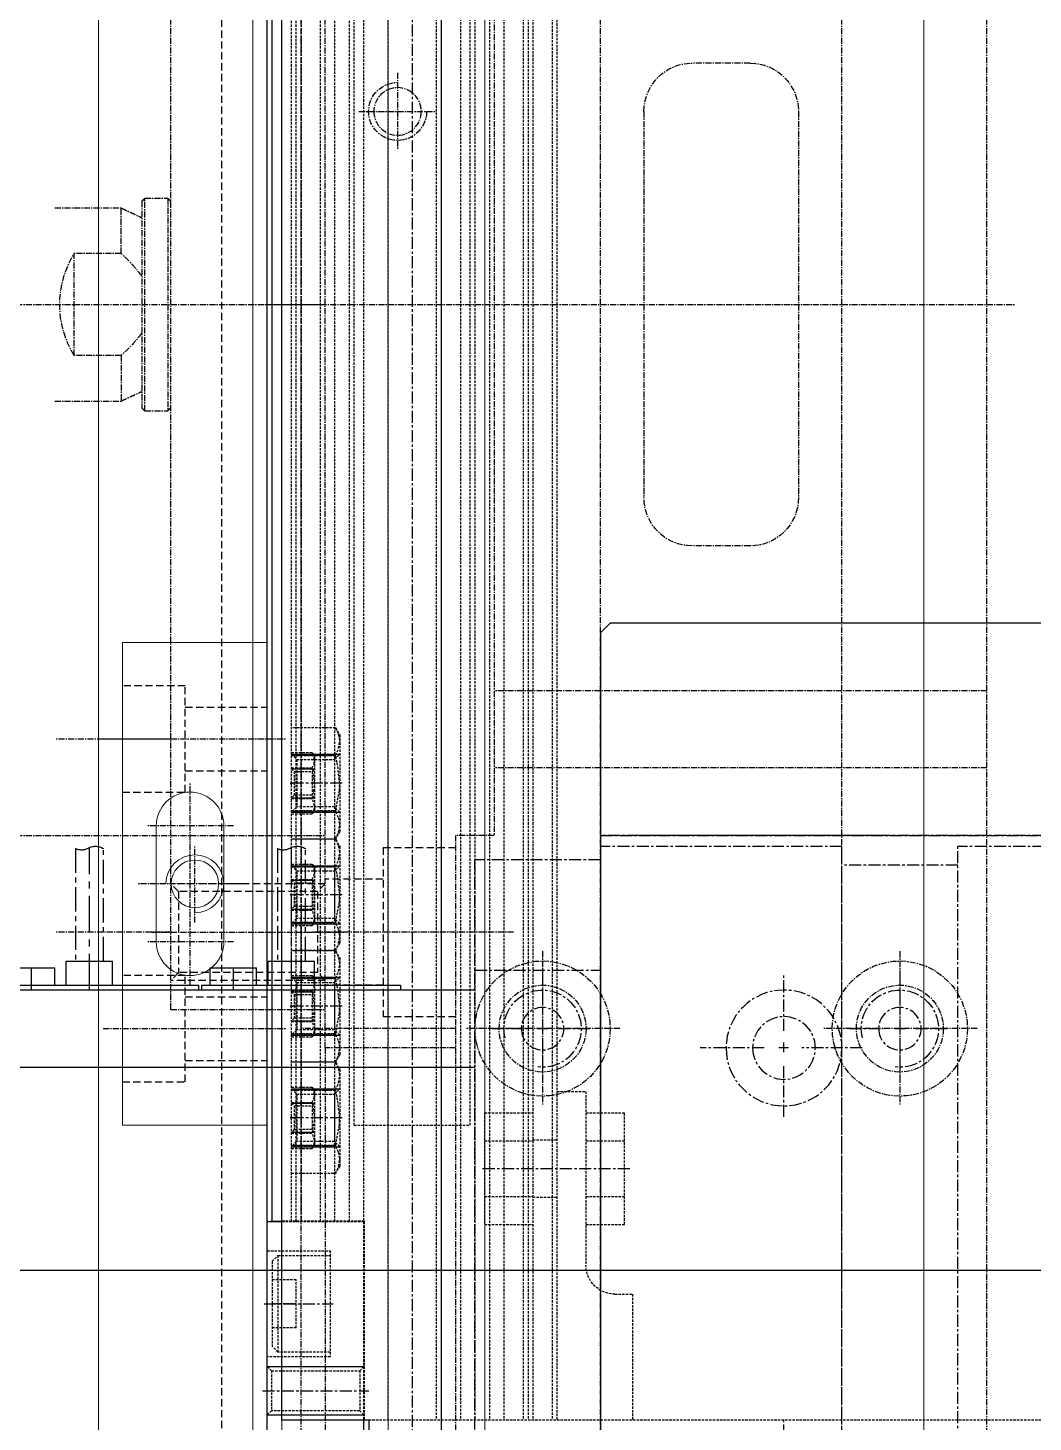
# Model space of a CAD drawing. Header units: millimetres. Extents: x -32759 to 129432, y 390 to 54305.
# Drawn here: x 20793.7 to 20897.8, y 25861.2 to 26005.6 of the extents above; entities that cross this region are included whole.
import ezdxf

# ---------------------------------------------------------------- set-up
doc = ezdxf.new("R2010")
doc.units = ezdxf.units.MM
for name, pattern in [('CENTER', [2, 1.25, -0.25, 0.25, -0.25]), ('CNS_SOLID', [0]), ('HIDDEN', [0.375, 0.25, -0.125])]:
    doc.linetypes.add(name, pattern=pattern)
for name, color, linetype in [('7', 31, 'Continuous'), ('CENTER', 1, 'CENTER'), ('CL', 1, 'CENTER'), ('CONTINUOUS', 7, 'Continuous'), ('HIDDEN', 2, 'HIDDEN'), ('HL', 2, 'HIDDEN')]:
    doc.layers.add(name, color=color, linetype=linetype)
for name, color, linetype, lineweight in [('_BODY', 7, 'Continuous', 13), ('AM_4', 3, 'Continuous', 25), ('ConnectionPoints', 7, 'Continuous', 50), ('thread', 3, 'Continuous', 25), ('vis', 7, 'CNS_SOLID', 30)]:
    doc.layers.add(name, color=color, linetype=linetype, lineweight=lineweight)
doc.styles.add('ROAMNS', font='romans.shx', dxfattribs={"width": 0.8, "bigfont": 'whgtxt.shx'})
doc.dimstyles.new('20 작은 한덕_도면칫수', dxfattribs={"dimscale": 20, "dimtxt": 3.3, "dimasz": 3.5, "dimexe": 0.65, "dimexo": 1.25, "dimgap": 1, "dimtad": 1, "dimdec": 0, "dimdsep": 46, "dimtxsty": 'ROAMNS', "dimcen": 0, "dimclrd": 7, "dimclre": 7, "dimclrt": 2, "dimadec": 0, "dimazin": 2, "dimtp": 0.1, "dimtm": 0.1, "dimtfac": 0.71, "dimtdec": 0, "dimtmove": 0, "dimatfit": 3, "dimfxl": 1, "dimlwd": -1, "dimlwe": -1, "dimarcsym": 1})

# ---------------------------------------------------------------- blocks, each defined once
blk = doc.blocks.new('*D1345')
at = {"color": 7, "linetype": 'ByBlock', "transparency": 16777216}
for p, q in [((97320.9, 13113.96), (97320.9, 13254.97)), ((98295.9, 13113.96), (98295.9, 13254.97)), ((97390.9, 13241.97), (98225.9, 13241.97))]:
    blk.add_line(p, q, dxfattribs=at)
at = {"color": 7, "transparency": 16777216}
for points in [[(97390.9, 13230.3), (97390.9, 13253.64), (97320.9, 13241.97)], [(98225.9, 13230.3), (98225.9, 13253.64), (98295.9, 13241.97)]]:
    blk.add_solid(points, dxfattribs=at)
at = {"layer": 'Defpoints', "color": 0, "transparency": 16777216}
for p in [(98295.9, 13241.97), (97320.9, 13088.96), (98295.9, 13088.96)]:
    blk.add_point(p, dxfattribs=at)
at = {"color": 2, "transparency": 16777216, "insert": (97917.84, 13188.97), "char_height": 66, "attachment_point": 5, "rotation": 180, "style": 'ROAMNS'}
blk.add_mtext('975', dxfattribs=at)
blk = doc.blocks.new('567W')
at = {"ltscale": 0.5}
blk.add_line((198484.89, 18128.05), (197944.89, 18128.05), dxfattribs=at)
at = {"layer": 'HL', "ltscale": 3}
blk.add_line((197944.89, 18124.85), (198484.89, 18124.85), dxfattribs=at)
blk = doc.blocks.new('574534')
blk.add_blockref('567W', (-3576.07, 1601.41))
blk = doc.blocks.new('67etet')
at = {"layer": 'CL', "ltscale": 0.5}
blk.add_line((232049.94, 52073.88), (232029.94, 52073.88), dxfattribs=at)
at = {"layer": 'HL', "ltscale": 3}
for p, q in [((232031.94, 52078.88), (232032.75, 52078.07)), ((232031.94, 52078.88), (232047.94, 52078.88)), ((232032.75, 52078.07), (232032.75, 52069.69)), ((232032.75, 52078.07), (232047.13, 52078.07)), ((232047.13, 52078.07), (232047.94, 52078.88)), ((232047.13, 52078.07), (232047.13, 52069.69)), ((232031.94, 52068.88), (232032.75, 52069.69)), ((232032.75, 52069.69), (232047.13, 52069.69)), ((232047.13, 52069.69), (232047.94, 52068.88)), ((232031.94, 52068.88), (232047.94, 52068.88))]:
    blk.add_line(p, q, dxfattribs=at)
blk = doc.blocks.new('y85eteyey')
at = {"layer": 'CL', "ltscale": 0.5}
blk.add_line((231492.89, 52062.71), (231475.89, 52062.71), dxfattribs=at)
at = {"layer": 'HL', "ltscale": 3}
for p, q in [((231477.89, 52065.71), (231478.43, 52065.17)), ((231477.89, 52065.71), (231490.89, 52065.71)), ((231478.43, 52065.17), (231478.43, 52060.25)), ((231478.43, 52065.17), (231490.35, 52065.17)), ((231490.35, 52065.17), (231490.89, 52065.71)), ((231490.35, 52065.17), (231490.35, 52060.25)), ((231477.89, 52059.71), (231478.43, 52060.25)), ((231477.89, 52059.71), (231490.89, 52059.71)), ((231478.43, 52060.25), (231490.35, 52060.25)), ((231490.35, 52060.25), (231490.89, 52059.71))]:
    blk.add_line(p, q, dxfattribs=at)
blk = doc.blocks.new('67865646et')
for p, q in [((235239.72, 50941.34), (235239.72, 50999.34)), ((235329.72, 50941.34), (235329.72, 50999.34)), ((235239.72, 50997.34), (235217.72, 50997.34)), ((235239.72, 50997.34), (235239.72, 50941.34)), ((235329.72, 50997.34), (235329.72, 50941.34)), ((235329.72, 50997.34), (235351.72, 50997.34)), ((235242.22, 50928.34), (235242.22, 50941.34)), ((235327.22, 50941.34), (235327.22, 50928.34)), ((235242.22, 50928.34), (235327.22, 50928.34))]:
    blk.add_line(p, q)
at = {"color": 3}
for p, q in [((235240.85, 50999.34), (235240.85, 50978.34)), ((235328.6, 50999.34), (235328.6, 50978.34)), ((235240.85, 50978.34), (235328.6, 50978.34)), ((235242.77, 50978.34), (235242.77, 50966.34)), ((235326.67, 50978.34), (235326.67, 50966.34)), ((235240.85, 50966.34), (235240.85, 50941.34)), ((235240.85, 50966.34), (235328.6, 50966.34)), ((235328.6, 50966.34), (235328.6, 50941.34)), ((235253.65, 50928.34), (235253.65, 50941.34)), ((235315.79, 50928.34), (235315.79, 50941.34))]:
    blk.add_line(p, q, dxfattribs=at)
at = {"color": 1}
for p, q in [((235259.72, 50978.01), (235259.72, 50973.75)), ((235309.72, 50973.95), (235309.72, 50977.33)), ((235254.46, 50972.34), (235258.04, 50972.34)), ((235259.2, 50972.34), (235260.26, 50972.34)), ((235259.72, 50972.88), (235259.72, 50971.82)), ((235261.33, 50972.34), (235264.72, 50972.34)), ((235308.33, 50972.34), (235304.27, 50972.34)), ((235310.27, 50972.34), (235309.2, 50972.34)), ((235309.72, 50971.82), (235309.72, 50972.88)), ((235315.39, 50972.34), (235311.14, 50972.34)), ((235259.72, 50970.95), (235259.72, 50966.89)), ((235309.72, 50967.08), (235309.72, 50970.66)), ((235261.72, 50968.43), (235261.72, 50962.18)), ((235307.72, 50968.43), (235307.72, 50962.18)), ((235254.59, 50960.34), (235259.85, 50960.34)), ((235261.3, 50960.34), (235262.3, 50960.34)), ((235261.72, 50960.82), (235261.72, 50959.82)), ((235263.48, 50960.34), (235269.46, 50960.34)), ((235300.59, 50960.34), (235305.85, 50960.34)), ((235307.3, 50960.34), (235308.3, 50960.34)), ((235307.72, 50960.82), (235307.72, 50959.82)), ((235309.48, 50960.34), (235315.46, 50960.34)), ((235261.72, 50958.28), (235261.72, 50951.67)), ((235307.72, 50958.28), (235307.72, 50951.67)), ((235259.72, 50941.01), (235259.72, 50936.75)), ((235309.72, 50936.95), (235309.72, 50940.33)), ((235259.72, 50935.88), (235259.72, 50934.82)), ((235309.72, 50934.82), (235309.72, 50935.88)), ((235254.46, 50935.34), (235258.04, 50935.34)), ((235259.2, 50935.34), (235260.26, 50935.34)), ((235261.33, 50935.34), (235264.72, 50935.34)), ((235308.33, 50935.34), (235304.27, 50935.34)), ((235310.27, 50935.34), (235309.2, 50935.34)), ((235315.39, 50935.34), (235311.14, 50935.34)), ((235259.72, 50933.95), (235259.72, 50929.89)), ((235309.72, 50930.08), (235309.72, 50933.66))]:
    blk.add_line(p, q, dxfattribs=at)
at = {"color": 4, "linetype": 'Continuous'}
for p, q in [((235314.22, 50920.63), (235313.72, 50920.63)), ((235314.22, 50900.03), (235314.22, 50920.63)), ((235314.22, 50911.73), (235316.72, 50911.73)), ((235316.72, 50906.93), (235316.72, 50911.73)), ((235314.22, 50906.93), (235316.72, 50906.93)), ((235314.22, 50905.73), (235316.02, 50905.73)), ((235316.02, 50900.93), (235316.02, 50905.73)), ((235314.22, 50900.03), (235313.72, 50900.03)), ((235314.22, 50899.72), (235313.72, 50899.72)), ((235314.22, 50900.93), (235316.02, 50900.93)), ((235314.22, 50879.12), (235314.22, 50899.72)), ((235314.22, 50890.82), (235316.72, 50890.82)), ((235316.72, 50886.02), (235316.72, 50890.82)), ((235314.22, 50886.02), (235316.72, 50886.02)), ((235314.22, 50884.82), (235316.02, 50884.82)), ((235316.02, 50880.02), (235316.02, 50884.82)), ((235314.22, 50880.02), (235316.02, 50880.02)), ((235314.22, 50879.12), (235313.72, 50879.12))]:
    blk.add_line(p, q, dxfattribs=at)
at = {"color": 4, "ltscale": 2}
for points in [[(235316.72, 50910.78), (235328.37, 50910.78, -0.292983), (235328.37, 50909.12, 0.249483), (235328.37, 50907.88), (235316.72, 50907.88)], [(235316.72, 50889.87), (235328.37, 50889.87, -0.292983), (235328.37, 50888.21, 0.249483), (235328.37, 50886.97), (235316.72, 50886.97)]]:
    blk.add_lwpolyline(points, format="xyb", dxfattribs=at)
for centre, radius in [((235259.72, 50972.34), 2.2), ((235309.72, 50972.34), 2.2), ((235261.72, 50960.34), 6), ((235307.72, 50960.34), 6), ((235261.72, 50960.34), 3.25), ((235307.72, 50960.34), 3.25), ((235259.72, 50935.34), 2.2), ((235309.72, 50935.34), 2.2)]:
    blk.add_circle(centre, radius)
at = {"color": 3}
for centre, start, end in [((235259.72, 50972.34), 262.866, 193.779), ((235309.72, 50972.34), 256.221, 187.134), ((235259.72, 50935.34), 262.866, 193.779), ((235309.72, 50935.34), 256.221, 187.134)]:
    blk.add_arc(centre, 4, start, end, dxfattribs=at)
at = {"layer": '7'}
blk.add_line((235284.72, 50870.19), (235284.72, 51005.49), dxfattribs=at)
at = {"layer": 'CENTER', "color": 1, "linetype": 'CENTER', "lineweight": 25, "ltscale": 3}
for p, q in [((235313.72, 50909.33), (235328.51, 50909.33)), ((235313.72, 50903.33), (235316.02, 50903.33)), ((235313.72, 50888.42), (235328.51, 50888.42)), ((235313.72, 50882.42), (235316.02, 50882.42))]:
    blk.add_line(p, q, dxfattribs=at)
at = {"layer": 'CONTINUOUS'}
for p, q in [((235239.72, 51035.34), (235239.72, 51001.34)), ((235239.72, 51035.34), (235252.72, 51035.34)), ((235252.72, 51035.34), (235252.72, 51001.34)), ((235316.72, 51035.34), (235316.72, 51001.34)), ((235329.72, 51035.34), (235316.72, 51035.34)), ((235329.72, 51035.34), (235329.72, 51001.34))]:
    blk.add_line(p, q, dxfattribs=at)
at = {"layer": 'CONTINUOUS', "color": 1, "linetype": 'CENTER'}
blk.add_line((235284.72, 50999.34), (235284.72, 50997.34), dxfattribs=at)
at = {"layer": 'CONTINUOUS', "color": 7}
for p, q in [((235351.72, 50998.34), (235351.72, 50997.34)), ((235217.72, 50997.34), (235239.72, 50997.34)), ((235329.72, 50997.34), (235351.72, 50997.34))]:
    blk.add_line(p, q, dxfattribs=at)
at = {"layer": 'CONTINUOUS', "color": 2}
for p, q in [((235329.72, 50971.34), (235329.72, 50945.4)), ((235239.72, 50959.34), (235239.72, 50945.4))]:
    blk.add_line(p, q, dxfattribs=at)
at = {"layer": 'CONTINUOUS', "color": 3}
for p, q in [((235263.72, 50876.84), (235263.72, 50928.34)), ((235305.72, 50876.84), (235305.72, 50928.34))]:
    blk.add_line(p, q, dxfattribs=at)
at = {"layer": 'CONTINUOUS', "color": 9}
for p, q in [((235255.72, 50876.84), (235263.72, 50876.84)), ((235263.72, 50876.84), (235264.22, 50876.34)), ((235305.72, 50876.84), (235305.22, 50876.34)), ((235313.72, 50876.84), (235305.72, 50876.84))]:
    blk.add_line(p, q, dxfattribs=at)
at = {"layer": 'CONTINUOUS', "color": 7}
for points in [[(235218.72, 50999.34), (235218.22, 50999.34), (235218.22, 51000.34), (235219.22, 51001.34), (235268.22, 51001.34), (235269.22, 51000.34), (235269.22, 50999.34)], [(235350.72, 50999.34), (235351.22, 50999.34), (235351.22, 51000.34), (235350.22, 51001.34), (235301.22, 51001.34), (235300.22, 51000.34), (235300.22, 50999.34)], [(235351.72, 50997.34), (235351.72, 50942.34), (235350.72, 50941.34), (235218.72, 50941.34), (235217.72, 50942.34), (235217.72, 50997.34), (235217.72, 50998.34), (235218.72, 50999.34), (235269.22, 50999.34), (235300.22, 50999.34), (235350.72, 50999.34), (235351.72, 50998.34)]]:
    blk.add_lwpolyline(points, dxfattribs=at)
at = {"layer": 'CONTINUOUS', "color": 3}
for points in [[(235227.57, 50999.34), (235227.57, 50999.95, 0.121394), (235226.09, 51000.99), (235223.35, 51000.99, 0.121394), (235221.87, 50999.95), (235221.87, 50999.34)], [(235247.57, 50999.34), (235247.57, 50999.95, 0.121394), (235246.09, 51000.99), (235243.35, 51000.99, 0.121394), (235241.87, 50999.95), (235241.87, 50999.34)], [(235287.57, 50999.34), (235287.57, 50999.95, 0.121394), (235286.09, 51000.99), (235283.35, 51000.99, 0.121394), (235281.87, 50999.95), (235281.87, 50999.34)], [(235327.57, 50999.34), (235327.57, 50999.95, 0.121394), (235326.09, 51000.99), (235323.35, 51000.99, 0.121394), (235321.87, 50999.95), (235321.87, 50999.34)], [(235347.57, 50999.34), (235347.57, 50999.95, 0.121394), (235346.09, 51000.99), (235343.35, 51000.99, 0.121394), (235341.87, 50999.95), (235341.87, 50999.34)]]:
    blk.add_lwpolyline(points, format="xyb", dxfattribs=at)
at = {"layer": 'CONTINUOUS'}
blk.add_lwpolyline([(235313.72, 50928.34), (235313.72, 50876.84), (235313.22, 50876.34), (235256.22, 50876.34), (235255.72, 50876.84), (235255.72, 50928.34)], dxfattribs=at)
at = {"layer": 'Defpoints', "color": 0, "linetype": 'ByBlock'}
for p in [(235240.72, 50999.34), (235240.72, 50999.34), (235240.72, 50999.34), (235240.72, 50999.34), (235327.72, 50941.34), (235242.22, 50928.34), (235327.22, 50928.34)]:
    blk.add_point(p, dxfattribs=at)
for p in [(3761.83, -1034.37), (3838.83, -1034.37), (3761.83, -1054.37), (3838.83, -1054.37)]:
    blk.add_blockref('y85eteyey', p)
blk = doc.blocks.new('yiretrj')
at = {"ltscale": 0.5}
for radius in [7, 4.5]:
    blk.add_circle((243304.27, 51259.9), radius, dxfattribs=at)
at = {"layer": 'CL', "ltscale": 0.5}
for p, q in [((243304.27, 51251.9), (243304.27, 51267.9)), ((243312.27, 51259.9), (243296.27, 51259.9))]:
    blk.add_line(p, q, dxfattribs=at)
blk = doc.blocks.new('76ie4twt')
at = {"ltscale": 0.5}
blk.add_circle((254391.29, 51634.03), 2.46, dxfattribs=at)
at = {"color": 1, "ltscale": 0.5}
blk.add_arc((254391.29, 51634.03), 3, 270, 180, dxfattribs=at)
at = {"layer": 'CL', "ltscale": 0.5}
for p, q in [((254391.29, 51638.03), (254391.29, 51630.03)), ((254387.29, 51634.03), (254395.29, 51634.03))]:
    blk.add_line(p, q, dxfattribs=at)
blk = doc.blocks.new('89IO')
at = {"layer": 'CL', "ltscale": 0.5}
blk.add_line((255501.09, 51221.64), (255501.09, 51242.64), dxfattribs=at)
at = {"layer": 'HL', "ltscale": 3}
for p, q in [((255495.59, 51235.14), (255495.59, 51241.14)), ((255506.59, 51235.14), (255506.59, 51241.14)), ((255509.84, 51235.14), (255492.34, 51235.14)), ((255492.34, 51235.14), (255492.34, 51227.64)), ((255509.84, 51235.14), (255509.84, 51227.64))]:
    blk.add_line(p, q, dxfattribs=at)
blk = doc.blocks.new('UOYTY')
at = {"layer": 'CL', "ltscale": 0.5}
for p, q in [((257186.02, 54603.59), (257186.02, 54680.59)), ((257046.02, 54677.59), (257326.02, 54677.59)), ((257138.02, 54677.59), (257138.02, 54626.59)), ((257146.02, 54677.59), (257146.02, 54626.59)), ((257046.02, 54662.59), (257326.02, 54662.59)), ((257206.02, 54658.09), (257166.02, 54658.09)), ((257161.02, 54653.09), (257161.02, 54647.09)), ((257211.02, 54653.09), (257211.02, 54647.09)), ((257206.02, 54642.09), (257166.02, 54642.09)), ((257046.02, 54637.59), (257326.02, 54637.59)), ((257241.02, 54626.59), (257131.02, 54626.59)), ((257131.02, 54626.59), (257131.02, 54622.59)), ((257131.02, 54622.59), (257046.02, 54622.59)), ((257109.02, 54622.59), (257109.02, 54609.09)), ((257111.02, 54622.59), (257111.02, 54606.59)), ((257109.02, 54609.09), (257046.02, 54609.09)), ((257109.02, 54609.09), (257263.02, 54609.09)), ((257113.02, 54593.09), (257113.02, 54609.09)), ((257113.02, 54609.09), (257259.02, 54609.09)), ((257131.02, 54484.09), (257131.02, 54609.09)), ((257186.02, 54484.09), (257186.02, 54609.09)), ((257046.02, 54606.59), (257326.02, 54606.59)), ((257113.02, 54593.09), (257259.02, 54593.09)), ((257121.02, 54593.09), (257121.02, 54581.09)), ((257141.02, 54593.09), (257141.02, 54581.09)), ((257197.02, 54592.79), (257175.02, 54592.79)), ((257175.02, 54590.39), (257197.02, 54590.39)), ((257196.72, 54590.09), (257175.32, 54590.09)), ((257180.75, 54587.94), (257176.02, 54587.94)), ((257180.75, 54587.94), (257180.75, 54583.09)), ((257191.29, 54587.94), (257191.29, 54583.09)), ((257191.29, 54587.94), (257196.02, 54587.94)), ((257180.75, 54583.09), (257191.29, 54583.09))]:
    blk.add_line(p, q, dxfattribs=at)
for centre, radius, start, end in [((257166.02, 54653.09), 5, 90, 180), ((257206.02, 54653.09), 5, 0, 90), ((257166.02, 54647.09), 5, 180, 270), ((257206.02, 54647.09), 5, 270, 0), ((257186.02, 54591.59), 10, 238.2117, 301.7883)]:
    blk.add_arc(centre, radius, start, end, dxfattribs=at)
for points in [[(257175.02, 54592.79), (257175.32, 54593.09)], [(257175.02, 54590.39), (257175.02, 54592.79)], [(257197.02, 54592.79), (257196.72, 54593.09)], [(257197.02, 54590.39), (257197.02, 54592.79)], [(257175.32, 54590.09), (257175.02, 54590.39)], [(257176.02, 54587.94), (257177.02, 54590.09)], [(257196.02, 54587.94), (257195.02, 54590.09)], [(257196.72, 54590.09), (257197.02, 54590.39)], [(257176.02, 54581.09), (257176.02, 54587.94)], [(257196.02, 54581.09), (257196.02, 54587.94)]]:
    blk.add_open_spline(points, degree=1, dxfattribs=at)
for points in [[(257183.06, 54590.09), (257182.65, 54589.76), (257181.82, 54589.12), (257181.11, 54588.34), (257180.75, 54587.94)], [(257188.98, 54590.09), (257189.39, 54589.76), (257190.22, 54589.12), (257190.93, 54588.34), (257191.29, 54587.94)]]:
    blk.add_open_spline(points, degree=3, knots=[0, 0, 0, 0, 0.496173, 1, 1, 1, 1], dxfattribs=at)
blk.add_blockref('67865646et', (21801.3, 3696.25), dxfattribs=at)
at = {"layer": 'CL', "ltscale": 0.5, "xscale": -1, "rotation": 180}
for name, p in [('yiretrj', (13806.76, 105928.49)), ('yiretrj', (13806.76, 105891.49)), ('89IO', (1619.93, 105850.23))]:
    blk.add_blockref(name, p, dxfattribs=at)
at = {"layer": 'CL', "ltscale": 0.5}
for name, p, rotation in [('76ie4twt', (511597.31, 106250.61), 180), ('67etet', (205047.14, 286641.03), 270)]:
    blk.add_blockref(name, p, dxfattribs=dict(at, rotation=rotation))
blk = doc.blocks.new('68w3rwt')
blk.add_blockref('UOYTY', (-40230.55, 0))
blk = doc.blocks.new('5_CVS__Nut_M6_3_0_in_CVGC_100_650_40_TA220_SCM_60_H_B_4')
at = {"layer": 'CENTER'}
blk.add_line((539.59, 60.25), (539.59, 65.75), dxfattribs=at)
at = {"layer": 'HIDDEN'}
for p, q in [((533.84, 60.93), (533.84, 65.5)), ((536.59, 65.5), (537.13, 64.96)), ((536.68, 65.5), (536.75, 65.5)), ((536.68, 65.5), (536.68, 60.93)), ((536.75, 60.93), (536.75, 65.5)), ((542.04, 64.96), (542.59, 65.5)), ((542.42, 65.5), (542.5, 65.5)), ((542.42, 65.5), (542.42, 60.93)), ((542.5, 60.93), (542.5, 65.5)), ((545.34, 65.5), (545.34, 60.93)), ((537.13, 64.96), (537.13, 61.04)), ((537.13, 64.96), (542.04, 64.96)), ((542.04, 61.04), (542.04, 64.96)), ((533.84, 60.93), (534.59, 60.5)), ((537.13, 61.04), (536.59, 60.5)), ((536.68, 60.93), (536.75, 60.93)), ((537.13, 61.04), (542.04, 61.04)), ((542.59, 60.5), (542.04, 61.04)), ((542.42, 60.93), (542.5, 60.93)), ((544.59, 60.5), (545.34, 60.93)), ((534.59, 60.5), (544.59, 60.5))]:
    blk.add_line(p, q, dxfattribs=at)
for points in [[(535.26, 60.5), (535.13, 60.5), (534.48, 60.63), (533.84, 60.93)], [(536.68, 60.93), (535.98, 60.62), (535.26, 60.5)], [(539.59, 60.5), (537.43, 60.76), (536.75, 60.93)], [(542.42, 60.93), (540.37, 60.54), (539.59, 60.5)], [(543.92, 60.5), (543.79, 60.5), (543.14, 60.63), (542.5, 60.93)], [(545.34, 60.93), (544.64, 60.62), (543.92, 60.5)]]:
    blk.add_lwpolyline(points, dxfattribs=at)
at = {"layer": 'thread'}
for p, q in [((536.59, 65.5), (536.59, 60.5)), ((542.59, 65.5), (542.59, 60.5))]:
    blk.add_line(p, q, dxfattribs=at)
blk = doc.blocks.new('6_CVS__Nut_M6_4_0_in_CVGC_100_650_40_TA220_SCM_60_H_B_4')
at = {"layer": 'HIDDEN'}
for p, q in [((536.68, 65.5), (536.75, 65.5)), ((542.42, 65.5), (542.5, 65.5)), ((536.68, 60.93), (536.75, 60.93)), ((542.42, 60.93), (542.5, 60.93))]:
    blk.add_line(p, q, dxfattribs=at)
at = {"layer": 'thread'}
for p, q in [((536.59, 65.5), (536.59, 60.5)), ((542.59, 65.5), (542.59, 60.5))]:
    blk.add_line(p, q, dxfattribs=at)
blk = doc.blocks.new('8_CVS__Nut_M3_2_0_in_CVGC_100_650_40_TA220_SCM_60_H_B_4')
at = {"layer": 'HIDDEN'}
for p, q in [((536.41, 65.5), (536.41, 63.35)), ((538, 65.5), (538, 63.35)), ((538.09, 65.5), (538.36, 65.23)), ((538.36, 65.23), (538.36, 63.37)), ((538.36, 65.23), (540.81, 65.23)), ((540.81, 65.23), (541.09, 65.5)), ((540.81, 63.37), (540.81, 65.23)), ((541.17, 65.5), (541.17, 63.35)), ((542.76, 65.5), (542.76, 63.35)), ((536.41, 63.35), (536.84, 63.1)), ((536.84, 63.1), (542.34, 63.1)), ((538.36, 63.37), (538.09, 63.1)), ((538.36, 63.37), (540.81, 63.37)), ((541.09, 63.1), (540.81, 63.37)), ((542.34, 63.1), (542.76, 63.35))]:
    blk.add_line(p, q, dxfattribs=at)
for points in [[(537.2, 63.1), (537.15, 63.1), (536.41, 63.35)], [(538, 63.35), (537.61, 63.17), (537.2, 63.1)], [(539.59, 63.1), (538.4, 63.24), (538, 63.35)], [(541.17, 63.35), (540.02, 63.12), (539.59, 63.1)], [(541.97, 63.1), (541.91, 63.1), (541.17, 63.35)], [(542.76, 63.35), (542.37, 63.17), (541.97, 63.1)]]:
    blk.add_lwpolyline(points, dxfattribs=at)
at = {"layer": 'thread'}
for p, q in [((538.09, 65.5), (538.09, 63.1)), ((541.09, 65.5), (541.09, 63.1))]:
    blk.add_line(p, q, dxfattribs=at)
blk = doc.blocks.new('11_CVS__Nut_M6_7_0_in_CVGC_100_650_40_TA220_SCM_60_H_B_4')
at = {"layer": 'CENTER'}
blk.add_line((551.13, 60.25), (551.13, 65.75), dxfattribs=at)
at = {"layer": 'HIDDEN'}
for p, q in [((545.38, 60.93), (545.38, 65.5)), ((548.13, 65.5), (548.67, 64.96)), ((548.22, 65.5), (548.29, 65.5)), ((548.22, 65.5), (548.22, 60.93)), ((548.29, 60.93), (548.29, 65.5)), ((553.59, 64.96), (554.13, 65.5)), ((553.97, 65.5), (554.04, 65.5)), ((553.97, 65.5), (553.97, 60.93)), ((554.04, 60.93), (554.04, 65.5)), ((556.88, 65.5), (556.88, 60.93)), ((548.67, 64.96), (548.67, 61.04)), ((548.67, 64.96), (553.59, 64.96)), ((553.59, 61.04), (553.59, 64.96)), ((545.38, 60.93), (546.13, 60.5)), ((548.67, 61.04), (548.13, 60.5)), ((548.22, 60.93), (548.29, 60.93)), ((548.67, 61.04), (553.59, 61.04)), ((554.13, 60.5), (553.59, 61.04)), ((553.97, 60.93), (554.04, 60.93)), ((556.13, 60.5), (556.88, 60.93)), ((546.13, 60.5), (556.13, 60.5))]:
    blk.add_line(p, q, dxfattribs=at)
for points in [[(546.8, 60.5), (546.68, 60.5), (546.03, 60.63), (545.38, 60.93)], [(548.22, 60.93), (547.53, 60.62), (546.8, 60.5)], [(551.13, 60.5), (548.98, 60.76), (548.29, 60.93)], [(553.97, 60.93), (551.92, 60.54), (551.13, 60.5)], [(555.46, 60.5), (555.34, 60.5), (554.69, 60.63), (554.04, 60.93)], [(556.88, 60.93), (556.19, 60.62), (555.46, 60.5)]]:
    blk.add_lwpolyline(points, dxfattribs=at)
at = {"layer": 'thread'}
for p, q in [((548.13, 65.5), (548.13, 60.5)), ((554.13, 65.5), (554.13, 60.5))]:
    blk.add_line(p, q, dxfattribs=at)
blk = doc.blocks.new('12_CVS__Nut_M6_8_0_in_CVGC_100_650_40_TA220_SCM_60_H_B_4')
at = {"layer": 'HIDDEN'}
for p, q in [((548.22, 65.5), (548.29, 65.5)), ((553.97, 65.5), (554.04, 65.5)), ((548.22, 60.93), (548.29, 60.93)), ((553.97, 60.93), (554.04, 60.93))]:
    blk.add_line(p, q, dxfattribs=at)
at = {"layer": 'thread'}
for p, q in [((548.13, 65.5), (548.13, 60.5)), ((554.13, 65.5), (554.13, 60.5))]:
    blk.add_line(p, q, dxfattribs=at)
blk = doc.blocks.new('14_CVS__Nut_M3_4_0_in_CVGC_100_650_40_TA220_SCM_60_H_B_4')
at = {"layer": 'HIDDEN'}
for p, q in [((547.96, 65.5), (547.96, 63.35)), ((549.54, 65.5), (549.54, 63.35)), ((549.63, 65.5), (549.9, 65.23)), ((549.9, 65.23), (549.9, 63.37)), ((549.9, 65.23), (552.36, 65.23)), ((552.36, 65.23), (552.63, 65.5)), ((552.36, 63.37), (552.36, 65.23)), ((552.72, 65.5), (552.72, 63.35)), ((554.31, 65.5), (554.31, 63.35)), ((547.96, 63.35), (548.38, 63.1)), ((548.38, 63.1), (553.88, 63.1)), ((549.9, 63.37), (549.63, 63.1)), ((549.9, 63.37), (552.36, 63.37)), ((552.63, 63.1), (552.36, 63.37)), ((553.88, 63.1), (554.31, 63.35))]:
    blk.add_line(p, q, dxfattribs=at)
for points in [[(548.75, 63.1), (548.69, 63.1), (547.96, 63.35)], [(549.54, 63.35), (549.16, 63.17), (548.75, 63.1)], [(551.13, 63.1), (549.94, 63.24), (549.54, 63.35)], [(552.72, 63.35), (551.56, 63.12), (551.13, 63.1)], [(553.51, 63.1), (553.46, 63.1), (552.72, 63.35)], [(554.31, 63.35), (553.92, 63.17), (553.51, 63.1)]]:
    blk.add_lwpolyline(points, dxfattribs=at)
at = {"layer": 'thread'}
for p, q in [((549.63, 65.5), (549.63, 63.1)), ((552.63, 65.5), (552.63, 63.1))]:
    blk.add_line(p, q, dxfattribs=at)
blk = doc.blocks.new('17_CVS__Nut_M6_11_0_in_CVGC_100_650_40_TA220_SCM_60_H_B_4')
at = {"layer": 'CENTER'}
blk.add_line((562.68, 60.25), (562.68, 65.75), dxfattribs=at)
at = {"layer": 'HIDDEN'}
for p, q in [((556.93, 60.93), (556.93, 65.5)), ((559.68, 65.5), (560.22, 64.96)), ((559.77, 65.5), (559.84, 65.5)), ((559.77, 65.5), (559.77, 60.93)), ((559.84, 60.93), (559.84, 65.5)), ((565.14, 64.96), (565.68, 65.5)), ((565.52, 65.5), (565.59, 65.5)), ((565.52, 65.5), (565.52, 60.93)), ((565.59, 60.93), (565.59, 65.5)), ((568.43, 65.5), (568.43, 60.93)), ((560.22, 64.96), (560.22, 61.04)), ((560.22, 64.96), (565.14, 64.96)), ((565.14, 61.04), (565.14, 64.96)), ((556.93, 60.93), (557.68, 60.5)), ((560.22, 61.04), (559.68, 60.5)), ((559.77, 60.93), (559.84, 60.93)), ((560.22, 61.04), (565.14, 61.04)), ((565.68, 60.5), (565.14, 61.04)), ((565.52, 60.93), (565.59, 60.93)), ((567.68, 60.5), (568.43, 60.93)), ((557.68, 60.5), (567.68, 60.5))]:
    blk.add_line(p, q, dxfattribs=at)
for points in [[(558.35, 60.5), (558.23, 60.5), (557.58, 60.63), (556.93, 60.93)], [(559.77, 60.93), (559.07, 60.62), (558.35, 60.5)], [(562.68, 60.5), (560.52, 60.76), (559.84, 60.93)], [(565.52, 60.93), (563.47, 60.54), (562.68, 60.5)], [(567.01, 60.5), (566.89, 60.5), (566.24, 60.63), (565.59, 60.93)], [(568.43, 60.93), (567.73, 60.62), (567.01, 60.5)]]:
    blk.add_lwpolyline(points, dxfattribs=at)
at = {"layer": 'thread'}
for p, q in [((559.68, 65.5), (559.68, 60.5)), ((565.68, 65.5), (565.68, 60.5))]:
    blk.add_line(p, q, dxfattribs=at)
blk = doc.blocks.new('18_CVS__Nut_M6_12_0_in_CVGC_100_650_40_TA220_SCM_60_H_B_4')
at = {"layer": 'HIDDEN'}
for p, q in [((559.77, 65.5), (559.84, 65.5)), ((565.52, 65.5), (565.59, 65.5)), ((559.77, 60.93), (559.84, 60.93)), ((565.52, 60.93), (565.59, 60.93))]:
    blk.add_line(p, q, dxfattribs=at)
at = {"layer": 'thread'}
for p, q in [((559.68, 65.5), (559.68, 60.5)), ((565.68, 65.5), (565.68, 60.5))]:
    blk.add_line(p, q, dxfattribs=at)
blk = doc.blocks.new('20_CVS__Nut_M3_6_0_in_CVGC_100_650_40_TA220_SCM_60_H_B_4')
at = {"layer": 'HIDDEN'}
for p, q in [((559.5, 65.5), (559.5, 63.35)), ((561.09, 65.5), (561.09, 63.35)), ((561.18, 65.5), (561.45, 65.23)), ((561.45, 65.23), (561.45, 63.37)), ((561.45, 65.23), (563.91, 65.23)), ((563.91, 65.23), (564.18, 65.5)), ((563.91, 63.37), (563.91, 65.23)), ((564.27, 65.5), (564.27, 63.35)), ((565.85, 65.5), (565.85, 63.35)), ((559.5, 63.35), (559.93, 63.1)), ((559.93, 63.1), (565.43, 63.1)), ((561.45, 63.37), (561.18, 63.1)), ((561.45, 63.37), (563.91, 63.37)), ((564.18, 63.1), (563.91, 63.37)), ((565.43, 63.1), (565.85, 63.35))]:
    blk.add_line(p, q, dxfattribs=at)
for points in [[(560.3, 63.1), (560.24, 63.1), (559.5, 63.35)], [(561.09, 63.35), (560.7, 63.17), (560.3, 63.1)], [(562.68, 63.1), (561.49, 63.24), (561.09, 63.35)], [(564.27, 63.35), (563.11, 63.12), (562.68, 63.1)], [(565.06, 63.1), (565, 63.1), (564.27, 63.35)], [(565.85, 63.35), (565.47, 63.17), (565.06, 63.1)]]:
    blk.add_lwpolyline(points, dxfattribs=at)
at = {"layer": 'thread'}
for p, q in [((561.18, 65.5), (561.18, 63.1)), ((564.18, 65.5), (564.18, 63.1))]:
    blk.add_line(p, q, dxfattribs=at)
blk = doc.blocks.new('22_CVS__Nut_M3_8_0_in_CVGC_100_650_40_TA220_SCM_60_H_B_4')
at = {"layer": 'HIDDEN'}
for p, q in [((571.05, 65.5), (571.05, 63.35)), ((572.64, 65.5), (572.64, 63.35)), ((572.73, 65.5), (573, 65.23)), ((573, 65.23), (573, 63.37)), ((573, 65.23), (575.46, 65.23)), ((575.46, 65.23), (575.73, 65.5)), ((575.46, 63.37), (575.46, 65.23)), ((575.81, 65.5), (575.81, 63.35)), ((577.4, 65.5), (577.4, 63.35)), ((571.05, 63.35), (571.48, 63.1)), ((571.48, 63.1), (576.98, 63.1)), ((573, 63.37), (572.73, 63.1)), ((573, 63.37), (575.46, 63.37)), ((575.73, 63.1), (575.46, 63.37)), ((576.98, 63.1), (577.4, 63.35))]:
    blk.add_line(p, q, dxfattribs=at)
for points in [[(571.84, 63.1), (571.79, 63.1), (571.05, 63.35)], [(572.64, 63.35), (572.25, 63.17), (571.84, 63.1)], [(574.23, 63.1), (573.04, 63.24), (572.64, 63.35)], [(575.81, 63.35), (574.66, 63.12), (574.23, 63.1)], [(576.61, 63.1), (576.55, 63.1), (575.81, 63.35)], [(577.4, 63.35), (577.01, 63.17), (576.61, 63.1)]]:
    blk.add_lwpolyline(points, dxfattribs=at)
at = {"layer": 'thread'}
for p, q in [((572.73, 65.5), (572.73, 63.1)), ((575.73, 65.5), (575.73, 63.1))]:
    blk.add_line(p, q, dxfattribs=at)
blk = doc.blocks.new('25_CVS__Nut_M6_15_0_in_CVGC_100_650_40_TA220_SCM_60_H_B_4')
at = {"layer": 'CENTER'}
blk.add_line((574.23, 60.25), (574.23, 65.75), dxfattribs=at)
at = {"layer": 'HIDDEN'}
for p, q in [((568.48, 60.93), (568.48, 65.5)), ((571.23, 65.5), (571.77, 64.96)), ((571.32, 65.5), (571.39, 65.5)), ((571.32, 65.5), (571.32, 60.93)), ((571.39, 60.93), (571.39, 65.5)), ((576.68, 64.96), (577.23, 65.5)), ((577.07, 65.5), (577.14, 65.5)), ((577.07, 65.5), (577.07, 60.93)), ((577.14, 60.93), (577.14, 65.5)), ((579.98, 65.5), (579.98, 60.93)), ((571.77, 64.96), (571.77, 61.04)), ((571.77, 64.96), (576.68, 64.96)), ((576.68, 61.04), (576.68, 64.96)), ((568.48, 60.93), (569.23, 60.5)), ((571.77, 61.04), (571.23, 60.5)), ((571.32, 60.93), (571.39, 60.93)), ((571.77, 61.04), (576.68, 61.04)), ((577.23, 60.5), (576.68, 61.04)), ((577.07, 60.93), (577.14, 60.93)), ((579.23, 60.5), (579.98, 60.93)), ((569.23, 60.5), (579.23, 60.5))]:
    blk.add_line(p, q, dxfattribs=at)
for points in [[(569.9, 60.5), (569.78, 60.5), (569.12, 60.63), (568.48, 60.93)], [(571.32, 60.93), (570.62, 60.62), (569.9, 60.5)], [(574.23, 60.5), (572.07, 60.76), (571.39, 60.93)], [(577.07, 60.93), (575.01, 60.54), (574.23, 60.5)], [(578.56, 60.5), (578.44, 60.5), (577.79, 60.63), (577.14, 60.93)], [(579.98, 60.93), (579.28, 60.62), (578.56, 60.5)]]:
    blk.add_lwpolyline(points, dxfattribs=at)
at = {"layer": 'thread'}
for p, q in [((571.23, 65.5), (571.23, 60.5)), ((577.23, 65.5), (577.23, 60.5))]:
    blk.add_line(p, q, dxfattribs=at)
blk = doc.blocks.new('26_CVS__Nut_M6_16_0_in_CVGC_100_650_40_TA220_SCM_60_H_B_4')
at = {"layer": 'HIDDEN'}
for p, q in [((571.32, 65.5), (571.39, 65.5)), ((577.07, 65.5), (577.14, 65.5)), ((571.32, 60.93), (571.39, 60.93)), ((577.07, 60.93), (577.14, 60.93))]:
    blk.add_line(p, q, dxfattribs=at)
at = {"layer": 'thread'}
for p, q in [((571.23, 65.5), (571.23, 60.5)), ((577.23, 65.5), (577.23, 60.5))]:
    blk.add_line(p, q, dxfattribs=at)
blk = doc.blocks.new('38_CVGC_100_650_H_b_0_in_CVGC_100_650_40_TA220_SCM_60_H_B_4')
at = {"layer": 'vis'}
blk.add_line((-25.9, 50), (675.9, 50), dxfattribs=at)
blk = doc.blocks.new('39_CVGC_100_650_40_l_0_in_CVGC_100_650_40_TA220_SCM_60_H_B_4')
at = {"layer": 'AM_4'}
blk.add_line((584.95, 67.5), (65.05, 67.5), dxfattribs=at)
at = {"layer": 'CENTER'}
for p, q in [((593.5, 68.33), (593.5, 61.17)), ((602.5, 68.5), (602.5, 57.5)), ((39, 53), (611, 53)), ((579.5, 45.7), (579.5, 30.3))]:
    blk.add_line(p, q, dxfattribs=at)
at = {"layer": 'HIDDEN'}
for p, q in [((588, 68), (588, 61.5)), ((599, 61.5), (599, 68)), ((600, 68), (600.43, 67.57)), ((604.57, 67.57), (605, 68)), ((584.95, 57.95), (584.95, 66.5)), ((585, 58), (585, 66.5)), ((589.1, 67.5), (588.5, 66.9)), ((588.5, 66.9), (598.5, 66.9)), ((588.5, 66.9), (588.5, 61.5)), ((589.1, 67.5), (597.9, 67.5)), ((591, 65), (591, 67.5)), ((593.5, 65), (593.5, 67.5)), ((596, 65), (596, 67.5)), ((598.5, 66.9), (597.9, 67.5)), ((598.5, 61.5), (598.5, 66.9)), ((600.43, 67.57), (600.43, 58.43)), ((600.43, 67.57), (604.57, 67.57)), ((604.57, 58.43), (604.57, 67.57)), ((585, 65.5), (65, 65.5)), ((585, 65), (65, 65)), ((596, 65), (591, 65)), ((65, 64.5), (585, 64.5)), ((585, 62.5), (65, 62.5)), ((585, 61), (65, 61)), ((588, 61.5), (599, 61.5)), ((585, 59.5), (65, 59.5)), ((605.5, 58), (44.5, 58)), ((575, 59), (66, 59)), ((575, 59), (575, 47)), ((605.5, 57.95), (584.95, 57.95)), ((600.43, 58.43), (600, 58)), ((600.43, 58.43), (604.57, 58.43)), ((605, 58), (604.57, 58.43)), ((605.5, 57.5), (605.5, -57.5)), ((605.5, 55.5), (44.5, 55.5)), ((44.5, 50.5), (605.5, 50.5)), ((44.5, 48), (605.5, 48)), ((44.5, 46.5), (605.5, 46.5)), ((575, 47), (66, 47)), ((44.5, 45), (605.5, 45)), ((573.73, 45.5), (573.73, 40.5)), ((573.73, 45.5), (585.27, 45.5)), ((576.61, 45.5), (576.61, 40.5)), ((582.39, 45.5), (582.39, 40.5)), ((585.27, 45.5), (585.27, 40.5)), ((44.5, 43.5), (605.5, 43.5)), ((44.5, 41.5), (605.5, 41.5)), ((44.5, 41), (605.5, 41)), ((44.5, 40.5), (605.5, 40.5)), ((576.5, 40.5), (576.5, 38)), ((582.5, 38), (582.5, 40.5)), ((44.5, 38.5), (605.5, 38.5)), ((605.5, 38), (44.5, 38)), ((571.5, 38), (571.5, 35)), ((571.5, 35), (589.5, 35)), ((573.73, 35), (573.73, 31)), ((576.61, 35), (576.61, 31)), ((582.39, 35), (582.39, 31)), ((585.27, 35), (585.27, 31)), ((592.5, 32), (592.5, 30.2)), ((585.27, 31), (573.73, 31)), ((592.5, 30.2), (605.5, 30.2))]:
    blk.add_line(p, q, dxfattribs=at)
blk.add_arc((589.5, 32), 3, 0, 90, dxfattribs=at)
at = {"layer": 'thread'}
for p, q in [((600, 68), (600, 58)), ((605, 68), (605, 58))]:
    blk.add_line(p, q, dxfattribs=at)
at = {"layer": 'vis'}
for p, q in [((584.95, 68), (154.35, 68)), ((584.95, 68), (584.95, 67.95)), ((584.95, 67.95), (585, 67.95)), ((674, 68), (585, 68)), ((585, 66.5), (585, 68)), ((605.5, 66.5), (44.5, 66.5)), ((584.95, 67.72), (584.95, 66.5)), ((585, 67.72), (584.95, 67.72)), ((605.5, 66.5), (605.5, 57.5)), ((674, 58), (605.5, 58)), ((605.5, 57.5), (626.05, 57.5))]:
    blk.add_line(p, q, dxfattribs=at)
blk = doc.blocks.new('kuysrgeg')
at = {"layer": 'ConnectionPoints'}
for p in [(319514.26, 32955.98, 14), (319514.26, 32955.98, -16), (319514.26, 32955.98), (319514.26, 32955.98), (319514.26, 32955.98, -16), (319514.26, 32955.98, 14), (319525.8, 32955.98, 14), (319525.8, 32955.98, -16), (319525.8, 32955.98), (319525.8, 32955.98), (319525.8, 32955.98, -16), (319525.8, 32955.98, 14), (319537.35, 32955.98, 14), (319537.35, 32955.98, -16), (319537.35, 32955.98), (319537.35, 32955.98), (319537.35, 32955.98, -16), (319537.35, 32955.98, 14), (319548.9, 32955.98), (319548.9, 32955.98, 14), (319548.9, 32955.98, -16), (319548.9, 32955.98), (319548.9, 32955.98, -16), (319548.9, 32955.98, 14)]:
    blk.add_point(p, dxfattribs=at)
for name in ['39_CVGC_100_650_40_l_0_in_CVGC_100_650_40_TA220_SCM_60_H_B_4', '5_CVS__Nut_M6_3_0_in_CVGC_100_650_40_TA220_SCM_60_H_B_4', '8_CVS__Nut_M3_2_0_in_CVGC_100_650_40_TA220_SCM_60_H_B_4', '6_CVS__Nut_M6_4_0_in_CVGC_100_650_40_TA220_SCM_60_H_B_4', '11_CVS__Nut_M6_7_0_in_CVGC_100_650_40_TA220_SCM_60_H_B_4', '14_CVS__Nut_M3_4_0_in_CVGC_100_650_40_TA220_SCM_60_H_B_4', '12_CVS__Nut_M6_8_0_in_CVGC_100_650_40_TA220_SCM_60_H_B_4', '17_CVS__Nut_M6_11_0_in_CVGC_100_650_40_TA220_SCM_60_H_B_4', '20_CVS__Nut_M3_6_0_in_CVGC_100_650_40_TA220_SCM_60_H_B_4', '18_CVS__Nut_M6_12_0_in_CVGC_100_650_40_TA220_SCM_60_H_B_4', '25_CVS__Nut_M6_15_0_in_CVGC_100_650_40_TA220_SCM_60_H_B_4', '22_CVS__Nut_M3_8_0_in_CVGC_100_650_40_TA220_SCM_60_H_B_4', '26_CVS__Nut_M6_16_0_in_CVGC_100_650_40_TA220_SCM_60_H_B_4', '38_CVGC_100_650_H_b_0_in_CVGC_100_650_40_TA220_SCM_60_H_B_4']:
    blk.add_blockref(name, (318974.67, 32890.48))
blk = doc.blocks.new('r6ryturt')
at = {"layer": 'CL', "ltscale": 0.5}
blk.add_line((287116.45, 16169.96), (287135.45, 16169.96), dxfattribs=at)
at = {"layer": 'HL', "ltscale": 3}
for p, q in [((287118.45, 16175.46), (287124.95, 16175.46)), ((287124.95, 16175.46), (287124.95, 16164.46)), ((287124.95, 16173.26), (287133.45, 16173.26)), ((287124.95, 16166.66), (287133.45, 16166.66)), ((287124.95, 16164.46), (287118.45, 16164.46))]:
    blk.add_line(p, q, dxfattribs=at)
blk = doc.blocks.new('t7yrt')
at = {"ltscale": 0.5}
blk.add_circle((287082.05, 16268.75), 2.46, dxfattribs=at)
at = {"color": 1, "ltscale": 0.5}
blk.add_arc((287082.05, 16268.75), 3, 270, 180, dxfattribs=at)
at = {"layer": 'CL', "ltscale": 0.5}
for p, q in [((287082.05, 16272.75), (287082.05, 16264.75)), ((287078.05, 16268.75), (287086.05, 16268.75))]:
    blk.add_line(p, q, dxfattribs=at)
blk = doc.blocks.new('yuioytut')
at = {"ltscale": 0.5}
for p, q in [((284790.55, 15880.52), (284790.55, 15895.52)), ((284790.55, 15895.52), (284840.55, 15895.52)), ((284840.55, 15880.52), (284840.55, 15895.52)), ((284790.55, 15880.52), (284840.55, 15880.52))]:
    blk.add_line(p, q, dxfattribs=at)
at = {"rotation": 90}
for p in [(300970.51, -271237.93), (301000.51, -271237.93)]:
    blk.add_blockref('r6ryturt', p, dxfattribs=at)
blk.add_blockref('t7yrt', (-2266.5, -380.73))
blk = doc.blocks.new('yuotr')
at = {"ltscale": 0.5}
for p, q in [((277992.48, 12084.63), (278004.48, 12084.63)), ((277992.48, 12077.63), (278004.48, 12077.63))]:
    blk.add_line(p, q, dxfattribs=at)
for centre, start, end in [((277992.48, 12081.13), 90, 270), ((278004.48, 12081.13), 270, 90)]:
    blk.add_arc(centre, 3.5, start, end, dxfattribs=at)
at = {"layer": 'CL', "ltscale": 0.5}
for p, q in [((277998.48, 12086.63), (277998.48, 12075.63)), ((277992.48, 12085.63), (277992.48, 12076.63)), ((278004.48, 12085.63), (278004.48, 12076.63)), ((277987.98, 12081.13), (278008.98, 12081.13))]:
    blk.add_line(p, q, dxfattribs=at)
blk = doc.blocks.new('567363ty')
at = {"ltscale": 0.5}
for p, q in [((180191.81, 29686.8), (179516.81, 29686.8)), ((180191.81, 29676.8), (179516.81, 29676.8)), ((180191.81, 29665.8), (179516.81, 29665.8)), ((180151.81, 29646.8), (179516.81, 29646.8))]:
    blk.add_line(p, q, dxfattribs=at)
blk.add_blockref('yuotr', (-98381.67, 17575.16))
blk = doc.blocks.new('78tet')
at = {"rotation": 180}
blk.add_blockref('kuysrgeg', (462691.61, 47065.04), dxfattribs=at)
for name, p in [('567363ty', (-36449.87, -15557.73)), ('yuioytut', (-141648.61, -1788.96))]:
    blk.add_blockref(name, p)
blk = doc.blocks.new('y8e5ey')
at = {"color": 1, "ltscale": 0.5}
blk.add_line((97726.395, 11038.01), (97726.395, 15502.823), dxfattribs=at)
at = {"rotation": 90}
for name, p in [('78tet', (111900.956, -130522.981)), ('574534', (117525.357, -181894.861))]:
    blk.add_blockref(name, p, dxfattribs=at)
at = {"color": 0, "rotation": 90}
blk.add_blockref('68w3rwt', (152397.482, -204251.514), dxfattribs=at)
dim = blk.add_linear_dim(base=(98295.895, 13241.97), p1=(97320.895, 13088.96), p2=(98295.895, 13088.96), angle=0, dimstyle='20 작은 한덕_도면칫수')
dim.commit()
dim.dimension.update_dxf_attribs({"geometry": '*D1345', "text_midpoint": (97917.84, 13241.97), "dimtype": 128})
blk = doc.blocks.new('1')
at = {"color": 6, "xscale": -1}
blk.add_blockref('y8e5ey', (100575.763, -6800.077), dxfattribs=at)
blk = doc.blocks.new('sdfgsdfgcxvxbxcv')
at = {"color": 1, "ltscale": 0.5}
blk.add_line((269230.406, 137030.925), (269230.406, 141495.738), dxfattribs=at)
blk.add_blockref('1', (266381.038, 132792.991))
blk = doc.blocks.new('2')
at = {"color": 6, "xscale": -1}
blk.add_blockref('y8e5ey', (121155.752, -6800.077), dxfattribs=at)
blk = doc.blocks.new('dfsgxcvbxcbxcvbxcbv')
blk.add_blockref('2', (329352.025, 132259.335))

msp = doc.modelspace()

# ---------------------------------------------------------------- block references
at = {"layer": '_BODY'}
for name in ['sdfgsdfgcxvxbxcv', 'dfsgxcvbxcbxcvbxcbv']:
    msp.add_blockref(name, (-248343.91, -112719.97), dxfattribs=at)

doc.saveas('drawing.dxf')
